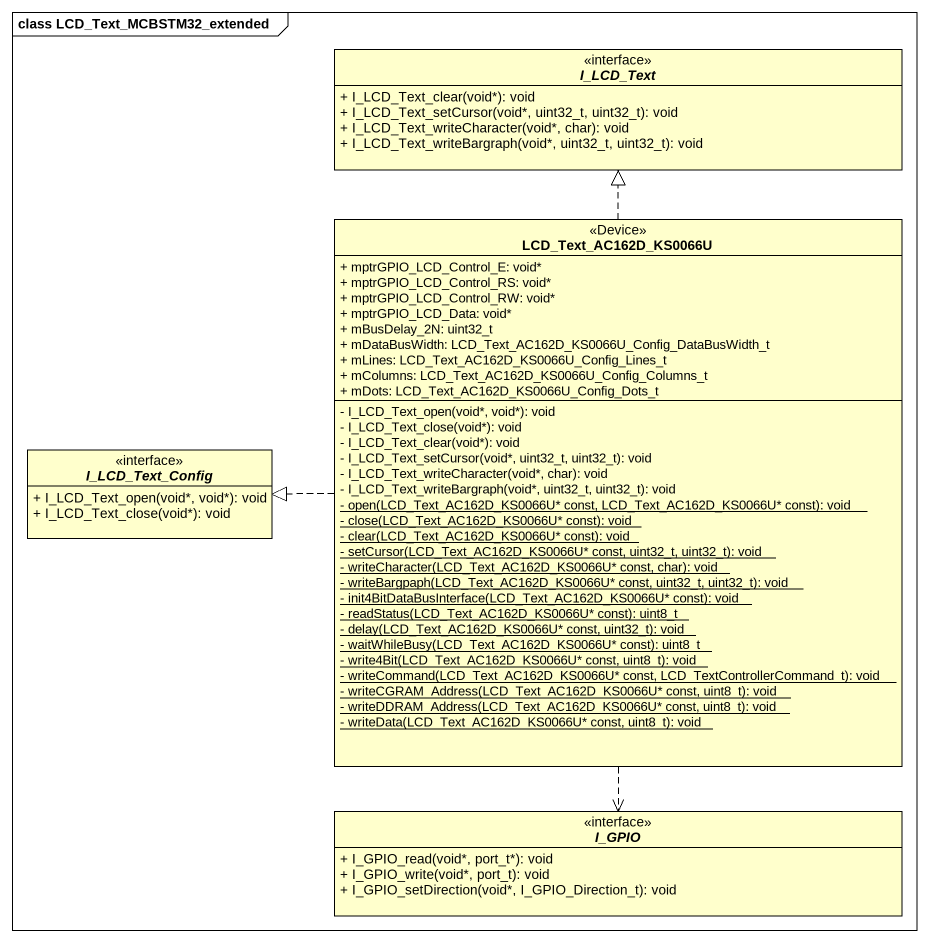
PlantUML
@startuml
mainframe class LCD_Text_MCBSTM32_extended
hide circle
hide empty members
skinparam classAttributeIconSize 0
interface I_LCD_Text {
  + I_LCD_Text_clear(void*): void
  + I_LCD_Text_setCursor(void*, uint32_t, uint32_t): void
  + I_LCD_Text_writeCharacter(void*, char): void
  + I_LCD_Text_writeBargraph(void*, uint32_t, uint32_t): void
}
class LCD_Text_AC162D_KS0066U <<Device>> {
  + mptrGPIO_LCD_Control_E: void*
  + mptrGPIO_LCD_Control_RS: void*
  + mptrGPIO_LCD_Control_RW: void*
  + mptrGPIO_LCD_Data: void*
  + mBusDelay_2N: uint32_t
  + mDataBusWidth: LCD_Text_AC162D_KS0066U_Config_DataBusWidth_t
  + mLines: LCD_Text_AC162D_KS0066U_Config_Lines_t
  + mColumns: LCD_Text_AC162D_KS0066U_Config_Columns_t
  + mDots: LCD_Text_AC162D_KS0066U_Config_Dots_t
  - I_LCD_Text_open(void*, void*): void
  - I_LCD_Text_close(void*): void
  - I_LCD_Text_clear(void*): void
  - I_LCD_Text_setCursor(void*, uint32_t, uint32_t): void
  - I_LCD_Text_writeCharacter(void*, char): void
  - I_LCD_Text_writeBargraph(void*, uint32_t, uint32_t): void
  {static} - open(LCD_Text_AC162D_KS0066U* const, LCD_Text_AC162D_KS0066U* const): void
  {static} - close(LCD_Text_AC162D_KS0066U* const): void
  {static} - clear(LCD_Text_AC162D_KS0066U* const): void
  {static} - setCursor(LCD_Text_AC162D_KS0066U* const, uint32_t, uint32_t): void
  {static} - writeCharacter(LCD_Text_AC162D_KS0066U* const, char): void
  {static} - writeBargpaph(LCD_Text_AC162D_KS0066U* const, uint32_t, uint32_t): void
  {static} - init4BitDataBusInterface(LCD_Text_AC162D_KS0066U* const): void
  {static} - readStatus(LCD_Text_AC162D_KS0066U* const): uint8_t
  {static} - delay(LCD_Text_AC162D_KS0066U* const, uint32_t): void
  {static} - waitWhileBusy(LCD_Text_AC162D_KS0066U* const): uint8_t
  {static} - write4Bit(LCD_Text_AC162D_KS0066U* const, uint8_t): void
  {static} - writeCommand(LCD_Text_AC162D_KS0066U* const, LCD_TextControllerCommand_t): void
  {static} - writeCGRAM_Address(LCD_Text_AC162D_KS0066U* const, uint8_t): void
  {static} - writeDDRAM_Address(LCD_Text_AC162D_KS0066U* const, uint8_t): void
  {static} - writeData(LCD_Text_AC162D_KS0066U* const, uint8_t): void
}
interface I_LCD_Text_Config {
  + I_LCD_Text_open(void*, void*): void
  + I_LCD_Text_close(void*): void
}
interface I_GPIO {
  + I_GPIO_read(void*, port_t*): void
  + I_GPIO_write(void*, port_t): void
  + I_GPIO_setDirection(void*, I_GPIO_Direction_t): void
}
LCD_Text_AC162D_KS0066U .up.|> I_LCD_Text
LCD_Text_AC162D_KS0066U .left.|> I_LCD_Text_Config
LCD_Text_AC162D_KS0066U ..> I_GPIO
@enduml
